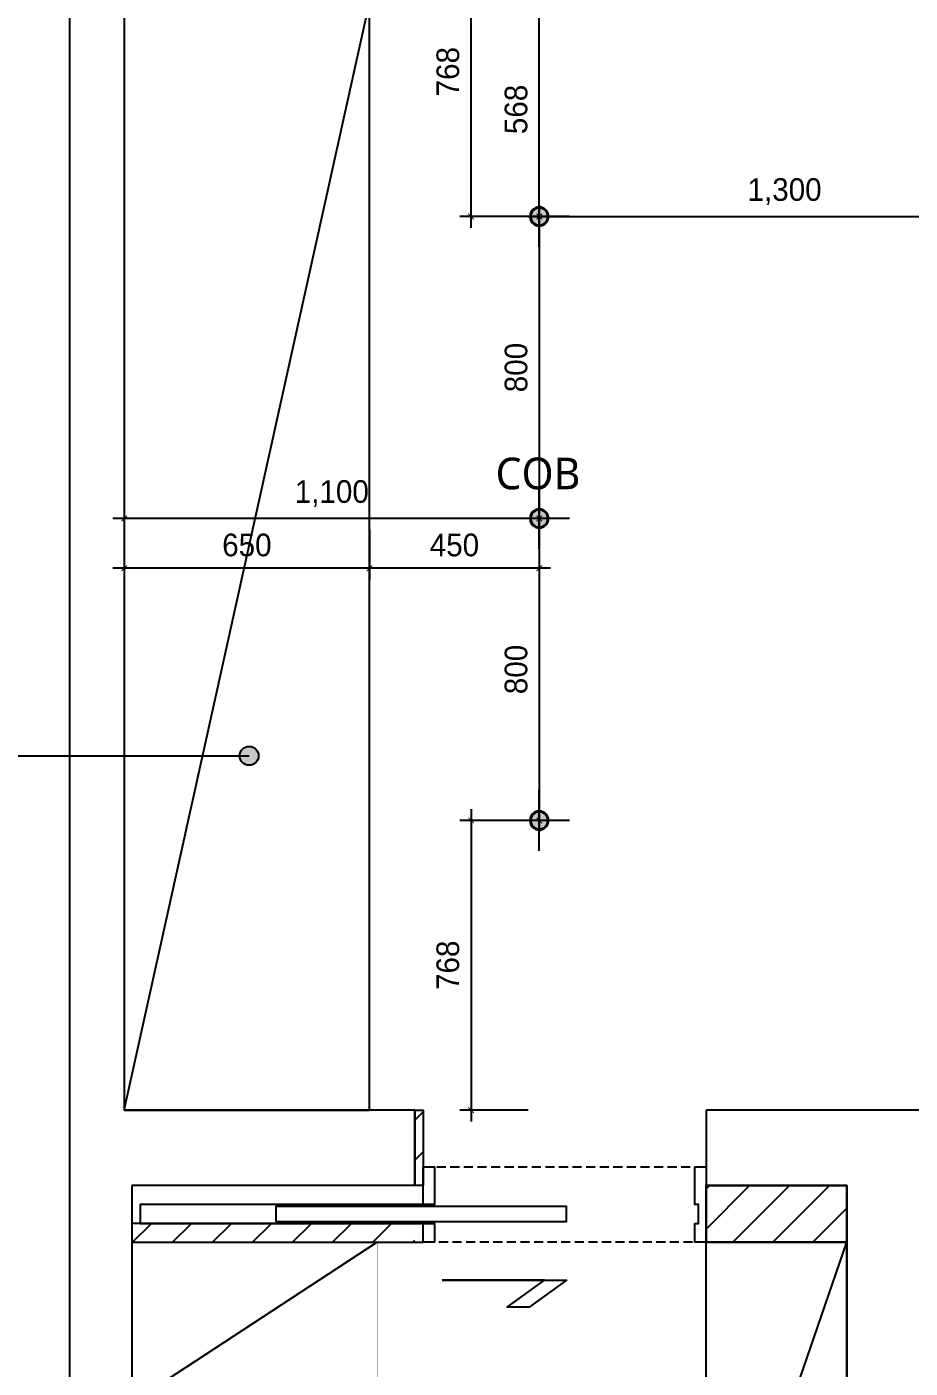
# Model space of a CAD drawing. Header units: inches. Extents: x 4000 to 56200, y 2703 to 36422.
# Drawn here: x 35303 to 37645, y 12162 to 15716 of the extents above; entities that cross this region are included whole.
import ezdxf

# ---------------------------------------------------------------- set-up
doc = ezdxf.new("R2010")
doc.units = ezdxf.units.IN
doc.header["$LTSCALE"] = 30
doc.header["$MEASUREMENT"] = 0
doc.linetypes.add('DH-HID2', pattern=[1.2, 0.8, -0.4])
for name, color, linetype in [('0-ELC TEXT', 7, 'Continuous'), ('03-WAL NEW', 3, 'Continuous'), ('06-C-천장', 4, 'Continuous'), ('06-FUR', 6, 'Continuous'), ('07-DIM', 5, 'Continuous'), ('07-DIM WAL', 5, 'Continuous'), ('CO-DO-FR', 7, 'Continuous'), ('CO-DOOR', 8, 'Continuous'), ('FORM(YOURNAME)-1', 1, 'Continuous'), ('RC-LIGHT', 7, 'Continuous'), ('도면층2', 2, 'Continuous')]:
    doc.layers.add(name, color=color, linetype=linetype)
doc.styles.add('HY 울릉도 L', font='')
doc.styles.add('나눔스퀘어EB', font='NanumSquareEB.ttf')
doc.styles.get('HY 울릉도 L').set_extended_font_data('HY울릉도L')
doc.dimstyles.new('30-', dxfattribs={"dimscale": 30, "dimtxt": 2, "dimasz": 1, "dimexe": 1, "dimexo": 1, "dimgap": 1, "dimtad": 1, "dimdec": 0, "dimrnd": 0.05, "dimdsep": 46, "dimlunit": 6, "dimtxsty": 'HY 울릉도 L', "dimblk": 'ARCHTICK', "dimcen": 2.5, "dimdle": 1, "dimclrd": 133, "dimclre": 133, "dimclrt": 30, "dimadec": 0, "dimazin": 0, "dimtfac": 1, "dimtdec": 0, "dimtix": 1, "dimtmove": 2, "dimatfit": 3, "dimldrblk": 'ARCHTICK', "dimfxl": 1, "dimlwd": -1, "dimlwe": -1, "dimarcsym": 0})
pattern_1 = [(45, (22239, -18986.44), (-53.03301, 53.03301), [])]

# ---------------------------------------------------------------- blocks, each defined once
blk = doc.blocks.new('도남e편한108-1003')
at = {"layer": '도면층2'}
for p, q in [((13177.7, 37571.9), (13177.7, 25896.9)), ((13322.7, 34966.9), (13322.7, 31831.9)), ((14092.7, 31831.9), (13322.7, 31831.9)), ((14092.7, 31831.9), (14092.7, 31631.9)), ((14864.7, 31831.9), (14864.7, 31631.9)), ((15452.7, 31831.9), (14864.7, 31831.9)), ((14092.7, 31631.9), (13342.7, 31631.9)), ((13342.7, 31631.9), (13342.7, 30396.9)), ((15237.7, 31631.9), (14864.7, 31631.9)), ((15237.7, 30396.9), (15237.7, 31631.9))]:
    blk.add_line(p, q, dxfattribs=at)
blk = doc.blocks.new('D-105')
at = {"layer": 'CO-DO-FR'}
for points in [[(150, 200), (180, 200), (180, 100), (150, 100)], [(870, 200), (900, 200), (900, 0), (870, 0), (870, 50), (880, 50), (880, 100), (870, 100), (870, 200)], [(150, 50), (180, 50), (180, 0), (150, 0)]]:
    blk.add_lwpolyline(points, close=True, dxfattribs=at)
blk.add_lwpolyline([(180, 100), (-600, 100), (-600, 50), (180, 50)], dxfattribs=at)
at = {"layer": 'CO-DOOR', "color": 251, "linetype": 'DH-HID2'}
blk.add_lwpolyline([(150, 100), (150, 200), (900, 200), (900, 0), (150, 0), (150, 50)], dxfattribs=at)
at = {"layer": 'CO-DOOR'}
blk.add_lwpolyline([(-240, 55), (530, 55), (530, 95), (-240, 95)], close=True, dxfattribs=at)
at = {"layer": 'CO-DOOR', "color": 1}
blk.add_lwpolyline([(200.8, -100), (530, -100), (431.4, -172.3), (373, -172.3), (471.7, -100), (200.8, -100)], close=True, dxfattribs=at)
blk = doc.blocks.new('cjswjdeh')
at = {"layer": '03-WAL NEW'}
h = blk.add_hatch(dxfattribs=at)
h.set_pattern_fill('ANSI31', color=256, scale=600)
h.set_pattern_definition(pattern_1)
h.paths.add_polyline_path([(36331.7, 12845.5), (36353.7, 12845.5), (36353.7, 12645.5), (36331.7, 12645.5)])
h = blk.add_hatch(dxfattribs=at)
h.set_pattern_fill('ANSI31', color=256, scale=600)
h.set_pattern_definition(pattern_1)
h.paths.add_polyline_path([(36331.7, 12545.5), (35581.7, 12545.5), (35581.7, 12495.5), (36331.7, 12495.5)])
h.paths.add_polyline_path([(37103.7, 12645.5), (37476.7, 12645.5), (37476.7, 12495.5), (37103.7, 12495.5)])
for points in [[(36331.7, 12845.5), (36353.7, 12845.5), (36353.7, 12645.5), (36331.7, 12645.5)], [(37103.7, 12645.5), (37476.7, 12645.5), (37476.7, 12495.5), (37103.7, 12495.5)], [(36353.7, 12545.5), (35581.7, 12545.5), (35581.7, 12495.5), (36353.7, 12495.5)]]:
    blk.add_lwpolyline(points, close=True, dxfattribs=at)
at = {"layer": '06-FUR', "color": 8}
for p, q in [((35561.7, 15780.5), (35561.7, 12845.5)), ((35561.7, 12845.5), (36211.7, 15780.5)), ((36211.7, 12845.5), (36211.7, 15780.5)), ((35561.7, 12845.5), (36211.7, 12845.5)), ((36231.7, 12495.5), (35581.7, 12070.5)), ((37103.7, 11410.5), (37476.7, 12495.5))]:
    blk.add_line(p, q, dxfattribs=at)
at = {"layer": '06-FUR', "color": 8, "const_width": 1}
blk.add_lwpolyline([(35581.7, 12495.5), (36231.7, 12495.5), (36231.7, 11410.5), (35581.7, 11410.5), (35581.7, 12495.5)], dxfattribs=at)
at = {"layer": '06-FUR', "color": 8}
blk.add_lwpolyline([(37103.7, 12495.5), (37476.7, 12495.5), (37476.7, 11410.5), (37103.7, 11410.5)], close=True, dxfattribs=at)
at = {"layer": '06-C-천장'}
blk.add_blockref('도남e편한108-1003', (22239, -18986.4), dxfattribs=at)
at = {"layer": 'CO-DOOR'}
blk.add_blockref('D-105', (36203.7, 12495.5), dxfattribs=at)
blk = doc.blocks.new('1')
at = {"linetype": 'Continuous'}
h = blk.add_hatch(color=4, dxfattribs=at)
h.dxf.hatch_style = 1
edge = h.paths.add_edge_path()
edge.add_arc((11539653.5, -14273503.8), 37.5, 0, 360)
at = {"color": 1, "linetype": 'Continuous'}
for p, q in [((11539653.5, -14273637.1), (11539653.5, -14273370.5)), ((11539520.2, -14273503.8), (11539786.8, -14273503.8))]:
    blk.add_line(p, q, dxfattribs=at)
at = {"color": 4, "linetype": 'Continuous'}
for radius in [41.5, 37.5]:
    blk.add_circle((11539653.5, -14273503.8), radius, dxfattribs=at)
blk = doc.blocks.new('_ARCHTICK')
at = {"color": 0, "linetype": 'ByBlock', "const_width": 0.075}
blk.add_lwpolyline([(-0.25, -0.25), (0.25, 0.25)], dxfattribs=at)
blk = doc.blocks.new('*D168')
at = {"layer": '07-DIM WAL', "color": 133, "transparency": 16777216}
for p, q in [((36661.7, 15243), (36661.7, 14383)), ((36691.7, 15213), (36691.7, 15213)), ((36691.7, 14413), (36691.7, 14413))]:
    blk.add_line(p, q, dxfattribs=at)
at = {"layer": 'Defpoints', "color": 0, "transparency": 16777216}
for p in [(36661.7, 15213), (36661.7, 14413), (36661.7, 14413)]:
    blk.add_point(p, dxfattribs=at)
at = {"layer": '07-DIM WAL', "color": 133, "transparency": 16777216, "xscale": 30, "yscale": 30, "zscale": 30}
for p, rotation in [((36661.7, 15213), 90), ((36661.7, 14413), 270)]:
    blk.add_blockref('_ARCHTICK', p, dxfattribs=dict(at, rotation=rotation))
at = {"layer": '07-DIM WAL', "color": 30, "transparency": 16777216, "insert": (36600.3, 14813), "char_height": 60, "attachment_point": 5, "rotation": 90, "style": 'HY 울릉도 L'}
blk.add_mtext('800', dxfattribs=at)
blk = doc.blocks.new('*D169')
at = {"layer": '07-DIM WAL', "color": 133, "transparency": 16777216}
for p, q in [((36661.7, 14443), (36661.7, 13583)), ((36631.7, 14413), (36631.7, 14413)), ((36631.7, 13613), (36631.7, 13613))]:
    blk.add_line(p, q, dxfattribs=at)
at = {"layer": 'Defpoints', "color": 0, "transparency": 16777216}
for p in [(36661.7, 14413), (36661.7, 13613), (36661.7, 13613)]:
    blk.add_point(p, dxfattribs=at)
at = {"layer": '07-DIM WAL', "color": 133, "transparency": 16777216, "xscale": 30, "yscale": 30, "zscale": 30}
for p, rotation in [((36661.7, 14413), 90), ((36661.7, 13613), 270)]:
    blk.add_blockref('_ARCHTICK', p, dxfattribs=dict(at, rotation=rotation))
at = {"layer": '07-DIM WAL', "color": 30, "transparency": 16777216, "insert": (36600.3, 14013), "char_height": 60, "attachment_point": 5, "rotation": 90, "style": 'HY 울릉도 L'}
blk.add_mtext('800', dxfattribs=at)
blk = doc.blocks.new('*D170')
at = {"layer": '07-DIM WAL', "color": 133, "transparency": 16777216}
for p, q in [((36631.7, 15780.5), (36631.7, 15780.5)), ((36661.7, 15183), (36661.7, 15810.5)), ((36631.7, 15213), (36631.7, 15213))]:
    blk.add_line(p, q, dxfattribs=at)
at = {"layer": 'Defpoints', "color": 0, "transparency": 16777216}
for p in [(36661.7, 15780.5), (36661.7, 15780.5), (36661.7, 15213)]:
    blk.add_point(p, dxfattribs=at)
at = {"layer": '07-DIM WAL', "color": 133, "transparency": 16777216, "xscale": 30, "yscale": 30, "zscale": 30}
for p, rotation in [((36661.7, 15780.5), 90), ((36661.7, 15213), 270)]:
    blk.add_blockref('_ARCHTICK', p, dxfattribs=dict(at, rotation=rotation))
at = {"layer": '07-DIM WAL', "color": 30, "transparency": 16777216, "insert": (36600.3, 15496.8), "char_height": 60, "attachment_point": 5, "rotation": 90, "style": 'HY 울릉도 L'}
blk.add_mtext('568', dxfattribs=at)
blk = doc.blocks.new('*D172')
at = {"layer": '07-DIM WAL', "color": 133, "transparency": 16777216}
for p, q in [((36631.7, 13613), (36450.8, 13613)), ((36480.8, 13643), (36480.8, 12815.5)), ((36631.7, 12845.5), (36450.8, 12845.5))]:
    blk.add_line(p, q, dxfattribs=at)
at = {"layer": 'Defpoints', "color": 0, "transparency": 16777216}
for p in [(36661.7, 13613), (36480.8, 12845.5), (36661.7, 12845.5)]:
    blk.add_point(p, dxfattribs=at)
at = {"layer": '07-DIM WAL', "color": 133, "transparency": 16777216, "xscale": 30, "yscale": 30, "zscale": 30}
for p, rotation in [((36480.8, 13613), 90), ((36480.8, 12845.5), 270)]:
    blk.add_blockref('_ARCHTICK', p, dxfattribs=dict(at, rotation=rotation))
at = {"layer": '07-DIM WAL', "color": 30, "transparency": 16777216, "insert": (36419.5, 13229.3), "char_height": 60, "attachment_point": 5, "rotation": 90, "style": 'HY 울릉도 L'}
blk.add_mtext('768', dxfattribs=at)
blk = doc.blocks.new('*D173')
at = {"layer": '07-DIM WAL', "color": 133, "transparency": 16777216}
for p, q in [((36480.8, 15183), (36480.8, 16010.5)), ((36631.7, 15980.5), (36450.8, 15980.5)), ((36631.7, 15213), (36450.8, 15213))]:
    blk.add_line(p, q, dxfattribs=at)
at = {"layer": 'Defpoints', "color": 0, "transparency": 16777216}
for p in [(36480.8, 15980.5), (36661.7, 15980.5), (36661.7, 15213)]:
    blk.add_point(p, dxfattribs=at)
at = {"layer": '07-DIM WAL', "color": 133, "transparency": 16777216, "xscale": 30, "yscale": 30, "zscale": 30}
for p, rotation in [((36480.8, 15980.5), 90), ((36480.8, 15213), 270)]:
    blk.add_blockref('_ARCHTICK', p, dxfattribs=dict(at, rotation=rotation))
at = {"layer": '07-DIM WAL', "color": 30, "transparency": 16777216, "insert": (36419.5, 15596.8), "char_height": 60, "attachment_point": 5, "rotation": 90, "style": 'HY 울릉도 L'}
blk.add_mtext('768', dxfattribs=at)
blk = doc.blocks.new('*D174')
at = {"layer": '07-DIM WAL', "color": 133, "transparency": 16777216}
for p, q in [((35561.7, 14443), (35561.7, 14443)), ((36661.7, 14443), (36661.7, 14443)), ((36691.7, 14413), (35531.7, 14413))]:
    blk.add_line(p, q, dxfattribs=at)
at = {"layer": 'Defpoints', "color": 0, "transparency": 16777216}
for p in [(35561.7, 14413), (35561.7, 14413), (36661.7, 14413)]:
    blk.add_point(p, dxfattribs=at)
at = {"layer": '07-DIM WAL', "color": 133, "transparency": 16777216, "xscale": 30, "yscale": 30, "zscale": 30, "rotation": 180}
blk.add_blockref('_ARCHTICK', (35561.7, 14413), dxfattribs=at)
at = {"layer": '07-DIM WAL', "color": 133, "transparency": 16777216, "xscale": 30, "yscale": 30, "zscale": 30}
blk.add_blockref('_ARCHTICK', (36661.7, 14413), dxfattribs=at)
at = {"layer": '07-DIM WAL', "color": 30, "transparency": 16777216, "insert": (36111.7, 14478.9), "char_height": 60, "attachment_point": 5, "style": 'HY 울릉도 L'}
blk.add_mtext('1,100', dxfattribs=at)
blk = doc.blocks.new('*D175')
at = {"layer": '07-DIM WAL', "color": 133, "transparency": 16777216}
for p, q in [((36211.7, 14383), (36211.7, 14251.2)), ((36661.7, 14383), (36661.7, 14251.2)), ((36691.7, 14281.2), (36181.7, 14281.2))]:
    blk.add_line(p, q, dxfattribs=at)
at = {"layer": 'Defpoints', "color": 0, "transparency": 16777216}
for p in [(36211.7, 14413), (36661.7, 14413), (36211.7, 14281.2)]:
    blk.add_point(p, dxfattribs=at)
at = {"layer": '07-DIM WAL', "color": 133, "transparency": 16777216, "xscale": 30, "yscale": 30, "zscale": 30, "rotation": 180}
blk.add_blockref('_ARCHTICK', (36211.7, 14281.2), dxfattribs=at)
at = {"layer": '07-DIM WAL', "color": 133, "transparency": 16777216, "xscale": 30, "yscale": 30, "zscale": 30}
blk.add_blockref('_ARCHTICK', (36661.7, 14281.2), dxfattribs=at)
at = {"layer": '07-DIM WAL', "color": 30, "transparency": 16777216, "insert": (36436.7, 14342.5), "char_height": 60, "attachment_point": 5, "style": 'HY 울릉도 L'}
blk.add_mtext('450', dxfattribs=at)
blk = doc.blocks.new('*D176')
at = {"layer": '07-DIM WAL', "color": 133, "transparency": 16777216}
for p, q in [((35561.7, 14383), (35561.7, 14251.2)), ((36211.7, 14383), (36211.7, 14251.2)), ((36241.7, 14281.2), (35531.7, 14281.2))]:
    blk.add_line(p, q, dxfattribs=at)
at = {"layer": 'Defpoints', "color": 0, "transparency": 16777216}
for p in [(35561.7, 14413), (36211.7, 14413), (35561.7, 14281.2)]:
    blk.add_point(p, dxfattribs=at)
at = {"layer": '07-DIM WAL', "color": 133, "transparency": 16777216, "xscale": 30, "yscale": 30, "zscale": 30, "rotation": 180}
blk.add_blockref('_ARCHTICK', (35561.7, 14281.2), dxfattribs=at)
at = {"layer": '07-DIM WAL', "color": 133, "transparency": 16777216, "xscale": 30, "yscale": 30, "zscale": 30}
blk.add_blockref('_ARCHTICK', (36211.7, 14281.2), dxfattribs=at)
at = {"layer": '07-DIM WAL', "color": 30, "transparency": 16777216, "insert": (35886.7, 14342.5), "char_height": 60, "attachment_point": 5, "style": 'HY 울릉도 L'}
blk.add_mtext('650', dxfattribs=at)
blk = doc.blocks.new('*D177')
at = {"layer": '07-DIM WAL', "color": 133, "transparency": 16777216}
for p, q in [((36631.7, 15213), (37991.7, 15213)), ((36661.7, 15243), (36661.7, 15243)), ((37961.7, 15243), (37961.7, 15243))]:
    blk.add_line(p, q, dxfattribs=at)
at = {"layer": 'Defpoints', "color": 0, "transparency": 16777216}
for p in [(36661.7, 15213), (37961.7, 15213), (37961.7, 15213)]:
    blk.add_point(p, dxfattribs=at)
at = {"layer": '07-DIM WAL', "color": 133, "transparency": 16777216, "xscale": 30, "yscale": 30, "zscale": 30, "rotation": 180}
blk.add_blockref('_ARCHTICK', (36661.7, 15213), dxfattribs=at)
at = {"layer": '07-DIM WAL', "color": 133, "transparency": 16777216, "xscale": 30, "yscale": 30, "zscale": 30}
blk.add_blockref('_ARCHTICK', (37961.7, 15213), dxfattribs=at)
at = {"layer": '07-DIM WAL', "color": 30, "transparency": 16777216, "insert": (37311.7, 15279), "char_height": 60, "attachment_point": 5, "style": 'HY 울릉도 L'}
blk.add_mtext('1,300', dxfattribs=at)

msp = doc.modelspace()

# ---------------------------------------------------------------- hatches: boundary and pattern name
at = {"layer": '0-ELC TEXT'}
h = msp.add_hatch(color=256, dxfattribs=at)
h.dxf.hatch_style = 1
edge = h.paths.add_edge_path()
edge.add_arc((35892.6, 13784.3), 25, 90, 450)

# ---------------------------------------------------------------- linework, layer by layer
msp.add_line((34730.2, 13784.3), (35892.6, 13784.3), dxfattribs=at)
msp.add_circle((35892.6, 13784.3), 25, dxfattribs=at)

# ---------------------------------------------------------------- block references
at = {"layer": '07-DIM'}
msp.add_blockref('cjswjdeh', (0, 0), dxfattribs=at)
at = {"layer": 'RC-LIGHT', "xscale": -0.6024096385271789, "yscale": 0.6024096385271789, "zscale": 0.6024096385271789}
for p in [(6988260.1, 8613709.3), (6988260.1, 8612909.3), (6988260.1, 8612109.3)]:
    msp.add_blockref('1', p, dxfattribs=at)

# ---------------------------------------------------------------- texts
at = {"layer": 'FORM(YOURNAME)-1', "insert": (36545.6, 14574.3), "char_height": 83.7, "attachment_point": 1, "style": '나눔스퀘어EB'}
msp.add_mtext('COB', dxfattribs=at)

# ---------------------------------------------------------------- dimensions: what is measured, and where the dimension line sits
at = {"layer": '07-DIM WAL'}
for base, p1, p2, picture, middle in [((36480.8373562, 15980.5068746), (36661.6519092, 15213.0068746), (36661.6519092, 15980.5068746), '*D173', (36419.5347782, 15596.7568746)), ((36661.6519092, 15780.5068746), (36661.6519092, 15213.0068746), (36661.6519092, 15780.5068746), '*D170', (36600.3493312, 15496.7568746)), ((36661.7, 14413), (36661.7, 15213), (36661.7, 14413), '*D168', (36600.3, 14813)), ((36661.7, 13613), (36661.7, 14413), (36661.7, 13613), '*D169', (36600.3, 14013)), ((36480.8373562, 12845.5068746), (36661.6519092, 13613.0068746), (36661.6519092, 12845.5068746), '*D172', (36419.5347782, 13229.2568746))]:
    dim = msp.add_linear_dim(base=base, p1=p1, p2=p2, angle=90, dimstyle='30-', dxfattribs=at)
    dim.commit()
    dim.dimension.update_dxf_attribs({"geometry": picture, "text_midpoint": middle})
for base, p1, p2, picture, middle in [((37961.7, 15213), (36661.7, 15213), (37961.7, 15213), '*D177', (37311.7, 15279)), ((35561.7, 14413), (36661.7, 14413), (35561.7, 14413), '*D174', (36111.7, 14478.9)), ((35561.7, 14281.2), (36211.7, 14413), (35561.7, 14413), '*D176', (35886.7, 14342.5)), ((36211.7, 14281.2), (36661.7, 14413), (36211.7, 14413), '*D175', (36436.7, 14342.5))]:
    dim = msp.add_linear_dim(base=base, p1=p1, p2=p2, dimstyle='30-', dxfattribs=at)
    dim.commit()
    dim.dimension.update_dxf_attribs({"geometry": picture, "text_midpoint": middle})

doc.saveas('drawing.dxf')
